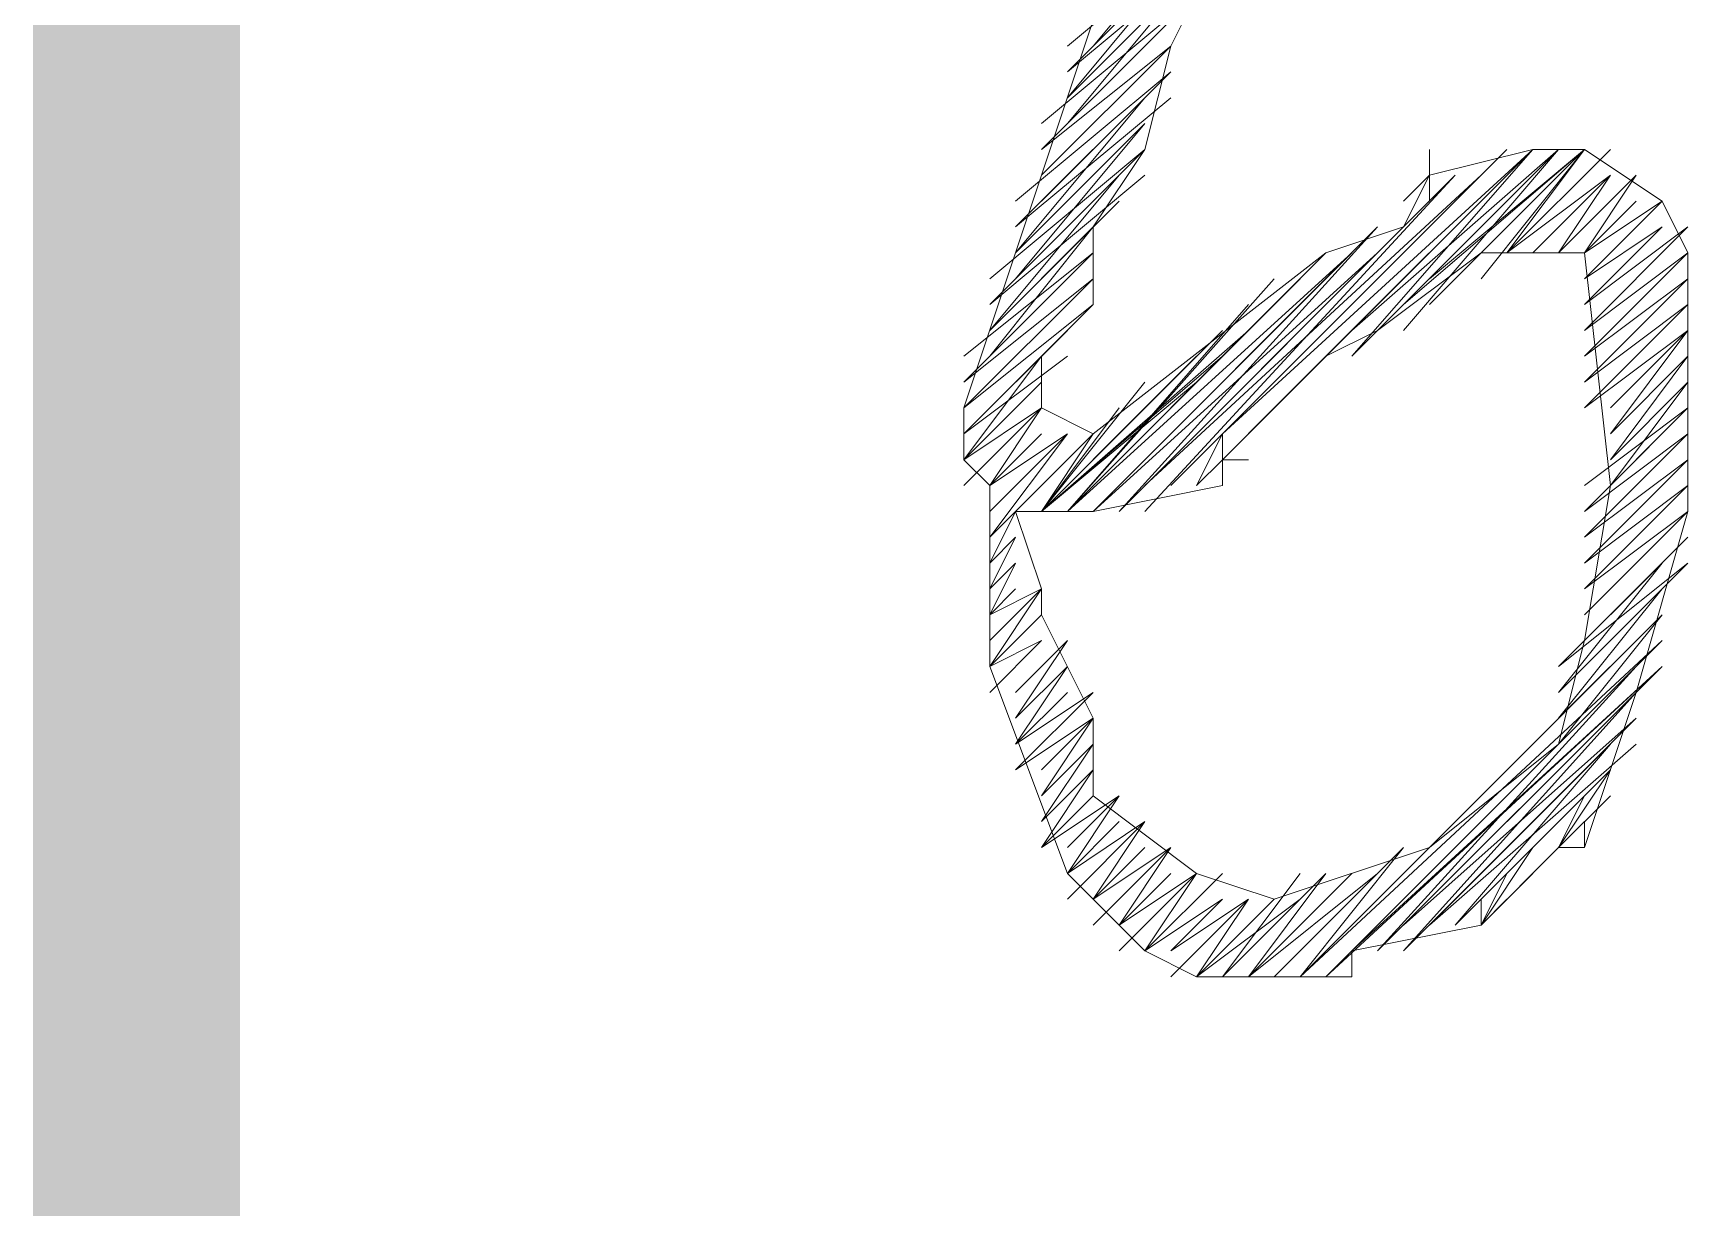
# Model space of a CAD drawing. Header units: millimetres. Extents: x 24 to 410, y 10 to 282.
# Drawn here: x 278.426 to 281.136, y 14.269 to 16.193 of the extents above; entities that cross this region are included whole.
import ezdxf

# ---------------------------------------------------------------- set-up
doc = ezdxf.new("R2010")
doc.units = ezdxf.units.MM
doc.layers.add('Watermark', color=7, linetype='Continuous')

msp = doc.modelspace()

# ---------------------------------------------------------------- hatches: boundary and pattern name
h = msp.add_hatch(color=256)
h.dxf.hatch_style = 2
h.paths.add_polyline_path([(278.765, 21.971), (278.426333, 21.971), (278.765, 9.948333)])
h = msp.add_hatch(color=256)
h.dxf.hatch_style = 2
h.paths.add_polyline_path([(278.426333, 21.971), (278.765, 9.948333), (278.426333, 9.948333)])

# ---------------------------------------------------------------- linework, layer by layer
at = {"layer": 'Watermark', "lineweight": 0}
for points in [[(280.162, 16.171333), (280.373667, 16.425333)], [(280.119667, 16.171333), (280.373667, 16.383)], [(280.119667, 16.129), (280.373667, 16.383)], [(280.119667, 16.129), (280.373667, 16.383)], [(280.119667, 16.129), (280.373667, 16.383)], [(280.162, 16.171333), (280.373667, 16.383)], [(280.162, 16.171333), (280.373667, 16.383)], [(280.162, 16.171333), (280.373667, 16.383)], [(280.162, 16.171333), (280.373667, 16.383)], [(280.162, 16.171333), (280.373667, 16.383)], [(280.162, 16.171333), (280.373667, 16.383)], [(280.162, 16.171333), (280.373667, 16.383)], [(280.162, 16.213667), (279.950333, 15.578667), (279.950333, 15.494), (279.992667, 15.451667), (279.992667, 15.155333), (280.119667, 14.816667), (280.246667, 14.689667), (280.331333, 14.647333), (280.585333, 14.647333), (280.585333, 14.689667), (280.797, 14.732), (280.924, 14.859), (280.966333, 14.859), (281.051, 15.113), (281.135667, 15.409333), (281.135667, 15.832667), (281.093333, 15.917333), (280.966333, 16.002), (280.881667, 16.002), (280.712333, 15.959667), (280.67, 15.875), (280.543, 15.832667), (280.162, 15.536333), (280.077333, 15.578667), (280.077333, 15.663333), (280.162, 15.748), (280.162, 15.875), (280.246667, 16.002), (280.289, 16.171333), (280.373667, 16.340667)], [(280.119667, 16.129), (280.373667, 16.340667)], [(280.119667, 16.129), (280.373667, 16.340667)], [(280.119667, 16.129), (280.373667, 16.340667)], [(280.119667, 16.129), (280.373667, 16.340667)], [(280.119667, 16.129), (280.373667, 16.340667)], [(280.119667, 16.129), (280.373667, 16.340667)], [(280.119667, 16.086667), (280.373667, 16.340667)], [(280.119667, 16.086667), (280.373667, 16.340667)], [(280.119667, 16.086667), (280.373667, 16.340667)], [(280.119667, 16.086667), (280.373667, 16.340667)], [(280.119667, 16.086667), (280.331333, 16.340667)], [(280.119667, 16.086667), (280.331333, 16.298333)], [(280.119667, 16.086667), (280.331333, 16.298333)], [(280.119667, 16.086667), (280.331333, 16.298333)], [(280.119667, 16.086667), (280.331333, 16.298333)], [(280.119667, 16.044333), (280.331333, 16.298333)], [(280.119667, 16.044333), (280.331333, 16.298333)], [(280.077333, 16.044333), (280.331333, 16.256)], [(280.119667, 16.044333), (280.331333, 16.256)], [(280.119667, 16.044333), (280.331333, 16.256)], [(280.119667, 16.044333), (280.331333, 16.256)], [(280.119667, 16.044333), (280.331333, 16.256)], [(280.119667, 16.044333), (280.331333, 16.256)], [(280.119667, 16.044333), (280.331333, 16.256)], [(280.077333, 16.002), (280.289, 16.213667)], [(280.077333, 16.002), (280.289, 16.213667)], [(280.077333, 16.002), (280.289, 16.213667)], [(280.077333, 16.002), (280.289, 16.213667)], [(280.077333, 16.002), (280.289, 16.213667)], [(280.077333, 16.002), (280.289, 16.213667)], [(280.077333, 16.002), (280.289, 16.213667)], [(280.077333, 16.002), (280.289, 16.171333)], [(280.077333, 16.002), (280.289, 16.171333)], [(280.077333, 15.959667), (280.289, 16.171333)], [(280.077333, 15.959667), (280.289, 16.171333)], [(280.077333, 15.959667), (280.289, 16.171333)], [(280.077333, 15.959667), (280.289, 16.171333)], [(280.077333, 15.959667), (280.289, 16.171333)], [(280.077333, 15.959667), (280.289, 16.171333)], [(280.077333, 15.959667), (280.289, 16.171333)], [(280.077333, 15.959667), (280.289, 16.171333)], [(280.077333, 15.959667), (280.289, 16.171333)], [(280.035, 15.917333), (280.289, 16.129)], [(280.035, 15.875), (280.289, 16.129)], [(280.035, 15.875), (280.289, 16.129)], [(280.077333, 15.917333), (280.289, 16.129)], [(280.077333, 15.917333), (280.289, 16.129)], [(280.077333, 15.917333), (280.289, 16.129)], [(280.077333, 15.917333), (280.289, 16.129)], [(280.077333, 15.917333), (280.289, 16.129)], [(280.077333, 15.917333), (280.289, 16.129)], [(280.077333, 15.917333), (280.289, 16.129)], [(280.077333, 15.917333), (280.289, 16.129)], [(280.035, 15.875), (280.289, 16.086667)], [(280.035, 15.875), (280.289, 16.086667)], [(280.035, 15.875), (280.289, 16.086667)], [(280.035, 15.875), (280.289, 16.086667)], [(280.035, 15.875), (280.289, 16.086667)], [(280.035, 15.875), (280.289, 16.086667)], [(280.035, 15.875), (280.289, 16.086667)], [(280.035, 15.832667), (280.246667, 16.086667)], [(280.035, 15.832667), (280.246667, 16.086667)], [(280.035, 15.832667), (280.246667, 16.086667)], [(280.035, 15.832667), (280.246667, 16.086667)], [(280.035, 15.832667), (280.246667, 16.044333)], [(280.035, 15.832667), (280.246667, 16.044333)], [(280.035, 15.832667), (280.246667, 16.044333)], [(280.035, 15.832667), (280.246667, 16.044333)], [(280.035, 15.832667), (280.246667, 16.044333)], [(280.035, 15.790333), (280.246667, 16.044333)], [(280.035, 15.790333), (280.246667, 16.044333)], [(280.035, 15.790333), (280.246667, 16.044333)], [(280.035, 15.790333), (280.246667, 16.044333)], [(280.035, 15.790333), (280.246667, 16.044333)], [(280.035, 15.790333), (280.246667, 16.044333)], [(280.035, 15.790333), (280.246667, 16.044333)], [(279.992667, 15.790333), (280.246667, 16.002)], [(279.992667, 15.748), (280.246667, 16.002)], [(279.992667, 15.748), (280.246667, 16.002)], [(279.992667, 15.748), (280.246667, 16.002)], [(279.992667, 15.748), (280.246667, 16.002)], [(279.992667, 15.748), (280.246667, 16.002)], [(279.992667, 15.748), (280.246667, 16.002)], [(280.035, 15.790333), (280.246667, 16.002)], [(280.289, 15.451667), (280.839333, 16.002)], [(280.289, 15.451667), (280.839333, 16.002)], [(280.289, 15.451667), (280.839333, 16.002)], [(280.289, 15.451667), (280.839333, 16.002)], [(280.289, 15.451667), (280.839333, 16.002)], [(280.373667, 15.536333), (280.839333, 16.002)], [(280.373667, 15.536333), (280.839333, 16.002)], [(280.373667, 15.536333), (280.839333, 16.002)], [(280.373667, 15.536333), (280.839333, 16.002)], [(280.373667, 15.536333), (280.881667, 16.002)], [(280.373667, 15.494), (280.881667, 16.002)], [(280.543, 15.663333), (280.881667, 16.002)], [(280.543, 15.663333), (280.881667, 16.002)], [(280.543, 15.663333), (280.881667, 16.002)], [(280.543, 15.663333), (280.881667, 16.002)], [(280.543, 15.663333), (280.881667, 16.002)], [(280.543, 15.663333), (280.881667, 16.002)], [(280.585333, 15.663333), (280.881667, 16.002)], [(280.585333, 15.663333), (280.881667, 16.002)], [(280.585333, 15.663333), (280.881667, 16.002)], [(280.585333, 15.663333), (280.881667, 16.002)], [(280.585333, 15.663333), (280.881667, 16.002)], [(280.585333, 15.663333), (280.924, 16.002)], [(280.585333, 15.663333), (280.924, 16.002)], [(280.585333, 15.705667), (280.924, 16.002)], [(280.585333, 15.705667), (280.924, 16.002)], [(280.627667, 15.705667), (280.924, 16.002)], [(280.627667, 15.705667), (280.924, 16.002)], [(280.627667, 15.705667), (280.924, 16.002)], [(280.627667, 15.705667), (280.924, 16.002)], [(280.627667, 15.705667), (280.924, 16.002)], [(280.627667, 15.705667), (280.924, 16.002)], [(280.627667, 15.705667), (280.924, 16.002)], [(280.627667, 15.705667), (280.924, 16.002)], [(280.67, 15.705667), (280.924, 16.002)], [(280.67, 15.705667), (280.924, 16.002)], [(280.67, 15.748), (280.966333, 16.002)], [(280.712333, 15.959667), (280.712333, 16.002)], [(280.712333, 15.748), (280.966333, 16.002)], [(280.712333, 15.748), (280.966333, 16.002)], [(280.712333, 15.790333), (280.966333, 16.002)], [(280.754667, 15.790333), (280.966333, 16.002)], [(280.754667, 15.790333), (280.966333, 16.002)], [(280.797, 15.790333), (280.966333, 16.002)], [(280.797, 15.832667), (280.966333, 16.002)], [(280.797, 15.832667), (280.966333, 16.002)], [(280.797, 15.832667), (280.966333, 16.002)], [(280.839333, 15.832667), (280.966333, 16.002)], [(280.839333, 15.832667), (280.966333, 16.002)], [(280.839333, 15.832667), (280.966333, 16.002)], [(280.839333, 15.832667), (280.966333, 16.002)], [(280.839333, 15.832667), (280.966333, 16.002)], [(280.839333, 15.832667), (280.966333, 16.002)], [(280.839333, 15.832667), (281.008667, 16.002)], [(280.839333, 15.832667), (281.008667, 16.002)], [(280.839333, 15.832667), (281.008667, 16.002)], [(280.839333, 15.832667), (281.008667, 16.002)], [(280.839333, 15.832667), (281.008667, 16.002)], [(280.839333, 15.832667), (281.008667, 16.002)], [(279.992667, 15.748), (280.246667, 15.959667)], [(279.992667, 15.748), (280.246667, 15.959667)], [(279.992667, 15.748), (280.204333, 15.959667)], [(279.992667, 15.705667), (280.204333, 15.959667)], [(280.204333, 15.409333), (280.754667, 15.959667)], [(280.204333, 15.409333), (280.754667, 15.959667)], [(280.204333, 15.409333), (280.754667, 15.959667)], [(280.204333, 15.409333), (280.754667, 15.959667)], [(280.204333, 15.409333), (280.754667, 15.959667)], [(280.246667, 15.409333), (280.754667, 15.959667)], [(280.246667, 15.409333), (280.754667, 15.959667)], [(280.246667, 15.409333), (280.754667, 15.959667)], [(280.246667, 15.451667), (280.797, 15.959667)], [(280.246667, 15.451667), (280.797, 15.959667)], [(280.246667, 15.451667), (280.797, 15.959667)], [(280.246667, 15.451667), (280.797, 15.959667)], [(280.246667, 15.451667), (280.797, 15.959667)], [(280.246667, 15.451667), (280.797, 15.959667)], [(280.289, 15.451667), (280.797, 15.959667)], [(280.289, 15.451667), (280.797, 15.959667)], [(280.289, 15.451667), (280.797, 15.959667)], [(280.67, 15.917333), (280.712333, 15.959667)], [(280.67, 15.917333), (280.712333, 15.959667)], [(280.67, 15.875), (280.712333, 15.959667)], [(280.67, 15.875), (280.754667, 15.959667)], [(280.712333, 15.917333), (280.712333, 15.959667)], [(280.839333, 15.832667), (281.008667, 15.959667)], [(280.881667, 15.832667), (281.008667, 15.959667)], [(280.881667, 15.832667), (281.008667, 15.959667)], [(280.881667, 15.832667), (281.008667, 15.959667)], [(280.881667, 15.832667), (281.008667, 15.959667)], [(280.881667, 15.832667), (281.008667, 15.959667)], [(280.881667, 15.832667), (281.008667, 15.959667)], [(280.881667, 15.832667), (281.008667, 15.959667)], [(280.881667, 15.832667), (281.008667, 15.959667)], [(280.881667, 15.832667), (281.008667, 15.959667)], [(280.881667, 15.832667), (281.008667, 15.959667)], [(280.881667, 15.832667), (281.008667, 15.959667)], [(280.881667, 15.832667), (281.008667, 15.959667)], [(280.881667, 15.832667), (281.008667, 15.959667)], [(280.881667, 15.832667), (281.008667, 15.959667)], [(280.924, 15.832667), (281.008667, 15.959667)], [(280.924, 15.832667), (281.008667, 15.959667)], [(280.924, 15.832667), (281.051, 15.959667)], [(280.924, 15.832667), (281.051, 15.959667)], [(280.924, 15.832667), (281.051, 15.959667)], [(280.924, 15.832667), (281.051, 15.959667)], [(280.924, 15.832667), (281.051, 15.959667)], [(280.924, 15.832667), (281.051, 15.959667)], [(280.924, 15.832667), (281.051, 15.959667)], [(280.924, 15.832667), (281.051, 15.959667)], [(280.924, 15.832667), (281.051, 15.959667)], [(280.924, 15.832667), (281.051, 15.959667)], [(280.924, 15.832667), (281.051, 15.959667)], [(280.966333, 15.832667), (281.051, 15.959667)], [(280.966333, 15.832667), (281.051, 15.959667)], [(280.966333, 15.832667), (281.051, 15.959667)], [(280.966333, 15.832667), (281.051, 15.959667)], [(280.966333, 15.832667), (281.051, 15.959667)], [(279.992667, 15.705667), (280.204333, 15.917333)], [(279.992667, 15.705667), (280.204333, 15.917333)], [(279.992667, 15.705667), (280.204333, 15.917333)], [(280.966333, 15.832667), (281.051, 15.917333)], [(280.966333, 15.832667), (281.051, 15.917333)], [(280.966333, 15.832667), (281.051, 15.917333)], [(280.966333, 15.832667), (281.051, 15.917333)], [(280.966333, 15.832667), (281.051, 15.917333)], [(280.966333, 15.832667), (281.051, 15.917333)], [(280.966333, 15.832667), (281.051, 15.917333)], [(280.966333, 15.832667), (281.051, 15.917333)], [(280.966333, 15.832667), (281.093333, 15.917333)], [(280.966333, 15.832667), (281.093333, 15.917333)], [(280.966333, 15.832667), (281.093333, 15.917333)], [(280.966333, 15.832667), (281.093333, 15.917333)], [(280.966333, 15.832667), (281.093333, 15.917333)], [(280.966333, 15.832667), (281.093333, 15.917333)], [(280.966333, 15.790333), (281.093333, 15.917333)], [(280.966333, 15.790333), (281.093333, 15.917333)], [(280.966333, 15.790333), (281.093333, 15.917333)], [(280.966333, 15.790333), (281.093333, 15.917333)], [(280.966333, 15.790333), (281.093333, 15.917333)], [(280.966333, 15.790333), (281.093333, 15.917333)], [(280.966333, 15.790333), (281.093333, 15.917333)], [(280.966333, 15.790333), (281.093333, 15.917333)], [(280.966333, 15.790333), (281.093333, 15.917333)], [(280.966333, 15.790333), (281.093333, 15.917333)], [(280.966333, 15.790333), (281.093333, 15.917333)], [(280.966333, 15.790333), (281.093333, 15.917333)], [(280.966333, 15.790333), (281.093333, 15.917333)], [(280.966333, 15.790333), (281.093333, 15.917333)], [(279.992667, 15.705667), (280.162, 15.875)], [(279.992667, 15.705667), (280.162, 15.875)], [(279.992667, 15.705667), (280.162, 15.875)], [(279.992667, 15.705667), (280.162, 15.875)], [(279.992667, 15.705667), (280.162, 15.875)], [(279.992667, 15.663333), (280.162, 15.875)], [(279.992667, 15.663333), (280.162, 15.875)], [(279.992667, 15.663333), (280.162, 15.875)], [(279.992667, 15.663333), (280.162, 15.875)], [(280.162, 15.409333), (280.627667, 15.875)], [(280.162, 15.409333), (280.627667, 15.875)], [(280.162, 15.409333), (280.627667, 15.875)], [(280.162, 15.409333), (280.627667, 15.875)], [(280.162, 15.409333), (280.627667, 15.875)], [(280.204333, 15.409333), (280.627667, 15.875)], [(280.204333, 15.409333), (280.627667, 15.875)], [(280.204333, 15.409333), (280.67, 15.875)], [(280.204333, 15.409333), (280.67, 15.875)], [(280.966333, 15.790333), (281.093333, 15.875)], [(280.966333, 15.748), (281.093333, 15.875)], [(280.966333, 15.748), (281.093333, 15.875)], [(280.966333, 15.748), (281.093333, 15.875)], [(280.966333, 15.748), (281.093333, 15.875)], [(280.966333, 15.748), (281.093333, 15.875)], [(280.966333, 15.748), (281.093333, 15.875)], [(280.966333, 15.748), (281.093333, 15.875)], [(280.966333, 15.748), (281.093333, 15.875)], [(280.966333, 15.748), (281.093333, 15.875)], [(280.966333, 15.748), (281.093333, 15.875)], [(280.966333, 15.748), (281.093333, 15.875)], [(280.966333, 15.748), (281.093333, 15.875)], [(280.966333, 15.748), (281.135667, 15.875)], [(280.966333, 15.748), (281.135667, 15.875)], [(280.966333, 15.705667), (281.135667, 15.875)], [(280.966333, 15.705667), (281.135667, 15.875)], [(280.966333, 15.705667), (281.135667, 15.875)], [(280.966333, 15.705667), (281.135667, 15.875)], [(279.950333, 15.663333), (280.162, 15.832667)], [(279.950333, 15.621), (280.162, 15.832667)], [(279.950333, 15.621), (280.162, 15.832667)], [(279.950333, 15.621), (280.162, 15.832667)], [(279.950333, 15.621), (280.162, 15.832667)], [(279.950333, 15.621), (280.162, 15.832667)], [(279.950333, 15.621), (280.162, 15.832667)], [(279.950333, 15.621), (280.162, 15.832667)], [(279.950333, 15.621), (280.162, 15.832667)], [(279.992667, 15.663333), (280.162, 15.832667)], [(279.992667, 15.663333), (280.162, 15.832667)], [(279.992667, 15.663333), (280.162, 15.832667)], [(279.992667, 15.663333), (280.162, 15.832667)], [(279.992667, 15.663333), (280.162, 15.832667)], [(280.119667, 15.409333), (280.543, 15.832667)], [(280.119667, 15.409333), (280.543, 15.832667)], [(280.119667, 15.409333), (280.543, 15.832667)], [(280.119667, 15.409333), (280.543, 15.832667)], [(280.119667, 15.409333), (280.543, 15.832667)], [(280.119667, 15.409333), (280.543, 15.832667)], [(280.119667, 15.409333), (280.543, 15.832667)], [(280.119667, 15.409333), (280.585333, 15.832667)], [(280.119667, 15.409333), (280.585333, 15.832667)], [(280.119667, 15.409333), (280.585333, 15.832667)], [(280.162, 15.409333), (280.585333, 15.832667)], [(280.162, 15.409333), (280.585333, 15.832667)], [(280.162, 15.409333), (280.585333, 15.832667)], [(280.162, 15.409333), (280.585333, 15.832667)], [(280.162, 15.409333), (280.627667, 15.832667)], [(280.966333, 15.705667), (281.135667, 15.832667)], [(280.966333, 15.705667), (281.135667, 15.832667)], [(280.966333, 15.705667), (281.135667, 15.832667)], [(280.966333, 15.705667), (281.135667, 15.832667)], [(280.966333, 15.705667), (281.135667, 15.832667)], [(280.966333, 15.705667), (281.135667, 15.832667)], [(280.966333, 15.705667), (281.135667, 15.832667)], [(280.966333, 15.705667), (281.135667, 15.832667)], [(280.966333, 15.705667), (281.135667, 15.832667)], [(280.966333, 15.705667), (281.135667, 15.832667)], [(280.966333, 15.663333), (281.135667, 15.832667)], [(280.966333, 15.663333), (281.135667, 15.832667)], [(280.966333, 15.663333), (281.135667, 15.832667)], [(280.966333, 15.663333), (281.135667, 15.832667)], [(280.966333, 15.663333), (281.135667, 15.832667)], [(280.966333, 15.663333), (281.135667, 15.832667)], [(280.966333, 15.663333), (281.135667, 15.832667)], [(280.966333, 15.663333), (281.135667, 15.832667)], [(279.950333, 15.621), (280.162, 15.790333)], [(279.950333, 15.578667), (280.162, 15.790333)], [(279.950333, 15.578667), (280.162, 15.790333)], [(279.950333, 15.578667), (280.162, 15.790333)], [(279.950333, 15.578667), (280.162, 15.790333)], [(279.950333, 15.578667), (280.162, 15.790333)], [(279.950333, 15.578667), (280.162, 15.790333)], [(279.950333, 15.578667), (280.162, 15.790333)], [(279.950333, 15.578667), (280.162, 15.790333)], [(279.950333, 15.578667), (280.162, 15.790333)], [(279.950333, 15.578667), (280.162, 15.790333)], [(279.950333, 15.578667), (280.162, 15.790333)], [(279.950333, 15.578667), (280.162, 15.790333)], [(280.119667, 15.409333), (280.458333, 15.790333)], [(280.119667, 15.409333), (280.500667, 15.790333)], [(280.119667, 15.409333), (280.500667, 15.790333)], [(280.966333, 15.663333), (281.135667, 15.790333)], [(280.966333, 15.663333), (281.135667, 15.790333)], [(280.966333, 15.663333), (281.135667, 15.790333)], [(280.966333, 15.663333), (281.135667, 15.790333)], [(280.966333, 15.663333), (281.135667, 15.790333)], [(280.966333, 15.663333), (281.135667, 15.790333)], [(280.966333, 15.621), (281.135667, 15.790333)], [(280.966333, 15.621), (281.135667, 15.790333)], [(280.966333, 15.621), (281.135667, 15.790333)], [(280.966333, 15.621), (281.135667, 15.790333)], [(280.966333, 15.621), (281.135667, 15.790333)], [(280.966333, 15.621), (281.135667, 15.790333)], [(280.966333, 15.621), (281.135667, 15.790333)], [(280.966333, 15.621), (281.135667, 15.790333)], [(279.950333, 15.578667), (280.162, 15.748)], [(279.950333, 15.536333), (280.162, 15.748)], [(279.950333, 15.536333), (280.162, 15.748)], [(279.950333, 15.536333), (280.162, 15.748)], [(279.950333, 15.536333), (280.162, 15.748)], [(279.950333, 15.536333), (280.162, 15.748)], [(279.950333, 15.536333), (280.162, 15.748)], [(279.950333, 15.536333), (280.162, 15.748)], [(280.119667, 15.409333), (280.416, 15.748)], [(280.119667, 15.409333), (280.458333, 15.748)], [(280.119667, 15.409333), (280.458333, 15.748)], [(280.966333, 15.621), (281.135667, 15.748)], [(280.966333, 15.621), (281.135667, 15.748)], [(280.966333, 15.621), (281.135667, 15.748)], [(280.966333, 15.621), (281.135667, 15.748)], [(280.966333, 15.621), (281.135667, 15.748)], [(280.966333, 15.621), (281.135667, 15.748)], [(280.966333, 15.621), (281.135667, 15.748)], [(280.966333, 15.578667), (281.135667, 15.748)], [(280.966333, 15.578667), (281.135667, 15.748)], [(280.966333, 15.578667), (281.135667, 15.748)], [(280.966333, 15.578667), (281.135667, 15.748)], [(280.966333, 15.578667), (281.135667, 15.748)], [(280.966333, 15.578667), (281.135667, 15.748)], [(279.950333, 15.536333), (280.119667, 15.705667)], [(279.950333, 15.536333), (280.119667, 15.705667)], [(280.077333, 15.409333), (280.373667, 15.705667)], [(280.077333, 15.409333), (280.373667, 15.705667)], [(280.077333, 15.409333), (280.416, 15.705667)], [(280.966333, 15.578667), (281.135667, 15.705667)], [(280.966333, 15.578667), (281.135667, 15.705667)], [(280.966333, 15.578667), (281.135667, 15.705667)], [(280.966333, 15.578667), (281.135667, 15.705667)], [(280.966333, 15.578667), (281.135667, 15.705667)], [(281.008667, 15.578667), (281.135667, 15.705667)], [(281.008667, 15.578667), (281.135667, 15.705667)], [(281.008667, 15.578667), (281.135667, 15.705667)], [(281.008667, 15.536333), (281.135667, 15.705667)], [(281.008667, 15.536333), (281.135667, 15.705667)], [(281.008667, 15.536333), (281.135667, 15.705667)], [(281.008667, 15.536333), (281.135667, 15.705667)], [(281.008667, 15.536333), (281.135667, 15.705667)], [(281.008667, 15.536333), (281.135667, 15.705667)], [(279.950333, 15.536333), (280.119667, 15.663333)], [(279.950333, 15.536333), (280.077333, 15.663333)], [(279.950333, 15.536333), (280.077333, 15.663333)], [(279.950333, 15.536333), (280.077333, 15.663333)], [(279.950333, 15.494), (280.077333, 15.663333)], [(279.950333, 15.494), (280.077333, 15.663333)], [(279.950333, 15.494), (280.077333, 15.663333)], [(279.950333, 15.494), (280.077333, 15.663333)], [(279.950333, 15.494), (280.077333, 15.663333)], [(280.077333, 15.409333), (280.331333, 15.663333)], [(280.077333, 15.409333), (280.331333, 15.663333)], [(280.077333, 15.409333), (280.373667, 15.663333)], [(280.373667, 15.494), (280.543, 15.663333)], [(281.008667, 15.536333), (281.135667, 15.663333)], [(281.008667, 15.536333), (281.135667, 15.663333)], [(281.008667, 15.536333), (281.135667, 15.663333)], [(281.008667, 15.536333), (281.135667, 15.663333)], [(281.008667, 15.536333), (281.135667, 15.663333)], [(281.008667, 15.536333), (281.135667, 15.663333)], [(281.008667, 15.536333), (281.135667, 15.663333)], [(281.008667, 15.536333), (281.135667, 15.663333)], [(281.008667, 15.494), (281.135667, 15.663333)], [(281.008667, 15.494), (281.135667, 15.663333)], [(281.008667, 15.494), (281.135667, 15.663333)], [(281.008667, 15.494), (281.135667, 15.663333)], [(281.008667, 15.494), (281.135667, 15.663333)], [(279.950333, 15.494), (280.077333, 15.621)], [(279.950333, 15.494), (280.077333, 15.621)], [(279.950333, 15.494), (280.077333, 15.621)], [(279.950333, 15.494), (280.077333, 15.621)], [(279.950333, 15.494), (280.077333, 15.621)], [(279.950333, 15.494), (280.077333, 15.621)], [(279.950333, 15.494), (280.077333, 15.621)], [(279.950333, 15.494), (280.077333, 15.621)], [(279.950333, 15.494), (280.077333, 15.621)], [(279.950333, 15.494), (280.077333, 15.621)], [(279.950333, 15.494), (280.077333, 15.621)], [(279.950333, 15.494), (280.077333, 15.621)], [(279.950333, 15.494), (280.077333, 15.621)], [(280.077333, 15.409333), (280.246667, 15.621)], [(280.077333, 15.409333), (280.289, 15.621)], [(280.077333, 15.409333), (280.289, 15.621)], [(280.077333, 15.409333), (280.331333, 15.621)], [(280.373667, 15.494), (280.500667, 15.621)], [(281.008667, 15.494), (281.135667, 15.621)], [(281.008667, 15.494), (281.135667, 15.621)], [(281.008667, 15.494), (281.135667, 15.621)], [(281.008667, 15.494), (281.135667, 15.621)], [(281.008667, 15.494), (281.135667, 15.621)], [(281.008667, 15.494), (281.135667, 15.621)], [(281.008667, 15.494), (281.135667, 15.621)], [(281.008667, 15.494), (281.135667, 15.621)], [(281.008667, 15.494), (281.135667, 15.621)], [(281.008667, 15.451667), (281.135667, 15.621)], [(281.008667, 15.451667), (281.135667, 15.621)], [(281.008667, 15.451667), (281.135667, 15.621)], [(281.008667, 15.451667), (281.135667, 15.621)], [(281.008667, 15.451667), (281.135667, 15.621)], [(279.950333, 15.494), (280.077333, 15.578667)], [(279.950333, 15.451667), (280.077333, 15.578667)], [(279.992667, 15.451667), (280.077333, 15.578667)], [(279.992667, 15.451667), (280.077333, 15.578667)], [(279.992667, 15.451667), (280.077333, 15.578667)], [(279.992667, 15.451667), (280.077333, 15.578667)], [(279.992667, 15.451667), (280.077333, 15.578667)], [(279.992667, 15.451667), (280.077333, 15.578667)], [(279.992667, 15.451667), (280.077333, 15.578667)], [(279.992667, 15.451667), (280.077333, 15.578667)], [(279.992667, 15.451667), (280.077333, 15.578667)], [(279.992667, 15.451667), (280.077333, 15.578667)], [(279.992667, 15.451667), (280.077333, 15.578667)], [(279.992667, 15.451667), (280.077333, 15.578667)], [(280.077333, 15.409333), (280.204333, 15.578667)], [(280.077333, 15.409333), (280.246667, 15.578667)], [(280.077333, 15.409333), (280.246667, 15.578667)], [(280.373667, 15.494), (280.458333, 15.578667)], [(280.373667, 15.494), (280.458333, 15.578667)], [(280.966333, 15.451667), (281.135667, 15.578667)], [(280.966333, 15.409333), (281.135667, 15.578667)], [(280.966333, 15.409333), (281.135667, 15.578667)], [(280.966333, 15.409333), (281.135667, 15.578667)], [(280.966333, 15.409333), (281.135667, 15.578667)], [(280.966333, 15.409333), (281.135667, 15.578667)], [(280.966333, 15.409333), (281.135667, 15.578667)], [(280.966333, 15.409333), (281.135667, 15.578667)], [(281.008667, 15.451667), (281.135667, 15.578667)], [(281.008667, 15.451667), (281.135667, 15.578667)], [(281.008667, 15.451667), (281.135667, 15.578667)], [(281.008667, 15.451667), (281.135667, 15.578667)], [(281.008667, 15.451667), (281.135667, 15.578667)], [(281.008667, 15.451667), (281.135667, 15.578667)], [(279.992667, 15.451667), (280.077333, 15.536333)], [(279.992667, 15.451667), (280.119667, 15.536333)], [(279.992667, 15.451667), (280.119667, 15.536333)], [(279.992667, 15.451667), (280.119667, 15.536333)], [(279.992667, 15.451667), (280.119667, 15.536333)], [(279.992667, 15.451667), (280.119667, 15.536333)], [(279.992667, 15.451667), (280.119667, 15.536333)], [(279.992667, 15.409333), (280.119667, 15.536333)], [(279.992667, 15.409333), (280.119667, 15.536333)], [(279.992667, 15.409333), (280.119667, 15.536333)], [(279.992667, 15.409333), (280.119667, 15.536333)], [(279.992667, 15.409333), (280.119667, 15.536333)], [(279.992667, 15.409333), (280.119667, 15.536333)], [(279.992667, 15.409333), (280.119667, 15.536333)], [(279.992667, 15.409333), (280.119667, 15.536333)], [(279.992667, 15.409333), (280.119667, 15.536333)], [(279.992667, 15.409333), (280.119667, 15.536333)], [(279.992667, 15.409333), (280.119667, 15.536333)], [(279.992667, 15.409333), (280.119667, 15.536333)], [(279.992667, 15.409333), (280.119667, 15.536333)], [(279.992667, 15.367), (280.119667, 15.536333)], [(279.992667, 15.367), (280.119667, 15.536333)], [(279.992667, 15.367), (280.162, 15.536333)], [(279.992667, 15.367), (280.162, 15.536333)], [(279.992667, 15.367), (280.162, 15.536333)], [(279.992667, 15.367), (280.162, 15.536333)], [(279.992667, 15.367), (280.162, 15.536333)], [(279.992667, 15.367), (280.162, 15.536333)], [(280.035, 15.409333), (280.162, 15.536333)], [(280.035, 15.409333), (280.162, 15.536333)], [(280.035, 15.409333), (280.162, 15.536333)], [(280.035, 15.409333), (280.162, 15.536333)], [(280.035, 15.409333), (280.162, 15.536333)], [(280.077333, 15.409333), (280.162, 15.536333)], [(280.077333, 15.409333), (280.162, 15.536333)], [(280.077333, 15.409333), (280.204333, 15.536333)], [(280.289, 15.451667), (280.373667, 15.536333)], [(280.331333, 15.451667), (280.373667, 15.536333)], [(280.331333, 15.451667), (280.373667, 15.536333)], [(280.331333, 15.451667), (280.373667, 15.536333)], [(280.331333, 15.451667), (280.373667, 15.536333)], [(280.373667, 15.494), (280.416, 15.536333)], [(280.966333, 15.409333), (281.135667, 15.536333)], [(280.966333, 15.409333), (281.135667, 15.536333)], [(280.966333, 15.409333), (281.135667, 15.536333)], [(280.966333, 15.409333), (281.135667, 15.536333)], [(280.966333, 15.409333), (281.135667, 15.536333)], [(280.966333, 15.367), (281.135667, 15.536333)], [(280.966333, 15.367), (281.135667, 15.536333)], [(280.966333, 15.367), (281.135667, 15.536333)], [(280.966333, 15.367), (281.135667, 15.536333)], [(280.966333, 15.367), (281.135667, 15.536333)], [(280.966333, 15.367), (281.135667, 15.536333)], [(280.966333, 15.367), (281.135667, 15.536333)], [(280.966333, 15.367), (281.135667, 15.536333)], [(280.331333, 15.451667), (280.373667, 15.494)], [(280.331333, 15.451667), (280.373667, 15.494)], [(280.331333, 15.451667), (280.373667, 15.494)], [(280.331333, 15.451667), (280.373667, 15.494)], [(280.331333, 15.451667), (280.373667, 15.494)], [(280.373667, 15.451667), (280.373667, 15.494)], [(280.373667, 15.451667), (280.373667, 15.494)], [(280.373667, 15.494), (280.416, 15.494)], [(280.966333, 15.367), (281.135667, 15.494)], [(280.966333, 15.367), (281.135667, 15.494)], [(280.966333, 15.367), (281.135667, 15.494)], [(280.966333, 15.367), (281.135667, 15.494)], [(280.966333, 15.324667), (281.135667, 15.494)], [(280.966333, 15.324667), (281.135667, 15.494)], [(280.966333, 15.324667), (281.135667, 15.494)], [(280.966333, 15.324667), (281.135667, 15.494)], [(280.966333, 15.324667), (281.135667, 15.494)], [(280.966333, 15.324667), (281.135667, 15.494)], [(280.966333, 15.324667), (281.135667, 15.494)], [(280.966333, 15.324667), (281.135667, 15.494)], [(280.966333, 15.324667), (281.135667, 15.494)], [(280.966333, 15.324667), (281.135667, 15.494)], [(280.966333, 15.324667), (281.135667, 15.451667)], [(280.966333, 15.324667), (281.135667, 15.451667)], [(280.966333, 15.282333), (281.135667, 15.451667)], [(280.966333, 15.282333), (281.135667, 15.451667)], [(280.966333, 15.282333), (281.135667, 15.451667)], [(280.966333, 15.282333), (281.135667, 15.451667)], [(280.966333, 15.282333), (281.135667, 15.451667)], [(280.966333, 15.282333), (281.135667, 15.451667)], [(280.966333, 15.282333), (281.135667, 15.451667)], [(280.966333, 15.282333), (281.135667, 15.451667)], [(280.966333, 15.282333), (281.135667, 15.451667)], [(280.966333, 15.282333), (281.135667, 15.451667)], [(280.966333, 15.282333), (281.135667, 15.451667)], [(279.992667, 15.367), (280.035, 15.409333)], [(279.992667, 15.367), (280.035, 15.409333)], [(279.992667, 15.367), (280.035, 15.409333)], [(279.992667, 15.367), (280.035, 15.409333)], [(279.992667, 15.367), (280.035, 15.409333)], [(279.992667, 15.367), (280.035, 15.409333)], [(279.992667, 15.324667), (280.035, 15.409333)], [(279.992667, 15.324667), (280.035, 15.409333)], [(279.992667, 15.324667), (280.035, 15.409333)], [(279.992667, 15.324667), (280.035, 15.409333)], [(280.966333, 15.282333), (281.135667, 15.409333)], [(280.966333, 15.24), (281.135667, 15.409333)], [(280.966333, 15.24), (281.135667, 15.409333)], [(280.966333, 15.24), (281.135667, 15.409333)], [(280.966333, 15.24), (281.135667, 15.409333)], [(280.966333, 15.24), (281.135667, 15.409333)], [(280.966333, 15.24), (281.135667, 15.409333)], [(280.966333, 15.24), (281.135667, 15.409333)], [(280.966333, 15.24), (281.135667, 15.409333)], [(280.966333, 15.24), (281.135667, 15.409333)], [(280.966333, 15.24), (281.135667, 15.409333)], [(280.966333, 15.24), (281.135667, 15.409333)], [(279.992667, 15.324667), (280.035, 15.367)], [(279.992667, 15.324667), (280.035, 15.367)], [(279.992667, 15.324667), (280.035, 15.367)], [(279.992667, 15.324667), (280.035, 15.367)], [(279.992667, 15.324667), (280.035, 15.367)], [(279.992667, 15.324667), (280.035, 15.367)], [(279.992667, 15.324667), (280.035, 15.367)], [(279.992667, 15.324667), (280.035, 15.367)], [(279.992667, 15.324667), (280.035, 15.367)], [(279.992667, 15.324667), (280.035, 15.367)], [(279.992667, 15.282333), (280.035, 15.367)], [(279.992667, 15.282333), (280.035, 15.367)], [(279.992667, 15.282333), (280.035, 15.367)], [(279.992667, 15.282333), (280.035, 15.367)], [(279.992667, 15.282333), (280.035, 15.367)], [(280.966333, 15.197667), (281.135667, 15.367)], [(280.966333, 15.197667), (281.135667, 15.367)], [(280.966333, 15.197667), (281.135667, 15.367)], [(280.966333, 15.197667), (281.135667, 15.367)], [(280.966333, 15.197667), (281.135667, 15.367)], [(280.966333, 15.197667), (281.135667, 15.367)], [(280.966333, 15.197667), (281.135667, 15.367)], [(280.966333, 15.197667), (281.135667, 15.367)], [(280.966333, 15.197667), (281.135667, 15.367)], [(280.966333, 15.197667), (281.135667, 15.367)], [(279.992667, 15.282333), (280.035, 15.324667)], [(279.992667, 15.282333), (280.035, 15.324667)], [(279.992667, 15.282333), (280.035, 15.324667)], [(279.992667, 15.282333), (280.035, 15.324667)], [(279.992667, 15.282333), (280.035, 15.324667)], [(279.992667, 15.282333), (280.035, 15.324667)], [(279.992667, 15.282333), (280.035, 15.324667)], [(279.992667, 15.282333), (280.035, 15.324667)], [(279.992667, 15.24), (280.035, 15.324667)], [(279.992667, 15.24), (280.035, 15.324667)], [(279.992667, 15.24), (280.035, 15.324667)], [(279.992667, 15.24), (280.035, 15.324667)], [(279.992667, 15.24), (280.035, 15.324667)], [(279.992667, 15.24), (280.035, 15.324667)], [(279.992667, 15.24), (280.035, 15.324667)], [(279.992667, 15.24), (280.035, 15.324667)], [(280.924, 15.155333), (281.135667, 15.324667)], [(280.924, 15.155333), (281.135667, 15.324667)], [(280.924, 15.155333), (281.093333, 15.324667)], [(280.924, 15.155333), (281.093333, 15.324667)], [(280.924, 15.155333), (281.093333, 15.324667)], [(280.924, 15.155333), (281.093333, 15.324667)], [(280.924, 15.155333), (281.093333, 15.324667)], [(280.924, 15.155333), (281.093333, 15.324667)], [(280.924, 15.113), (281.093333, 15.324667)], [(280.924, 15.113), (281.093333, 15.324667)], [(280.966333, 15.155333), (281.135667, 15.324667)], [(279.992667, 15.24), (280.035, 15.282333)], [(279.992667, 15.24), (280.035, 15.282333)], [(279.992667, 15.24), (280.077333, 15.282333)], [(279.992667, 15.24), (280.077333, 15.282333)], [(279.992667, 15.24), (280.077333, 15.282333)], [(279.992667, 15.24), (280.077333, 15.282333)], [(279.992667, 15.197667), (280.077333, 15.282333)], [(279.992667, 15.197667), (280.077333, 15.282333)], [(279.992667, 15.197667), (280.077333, 15.282333)], [(279.992667, 15.197667), (280.077333, 15.282333)], [(279.992667, 15.197667), (280.077333, 15.282333)], [(279.992667, 15.197667), (280.077333, 15.282333)], [(279.992667, 15.197667), (280.077333, 15.282333)], [(279.992667, 15.197667), (280.077333, 15.282333)], [(279.992667, 15.197667), (280.077333, 15.282333)], [(279.992667, 15.197667), (280.077333, 15.282333)], [(279.992667, 15.197667), (280.077333, 15.282333)], [(279.992667, 15.197667), (280.077333, 15.282333)], [(279.992667, 15.197667), (280.077333, 15.282333)], [(279.992667, 15.155333), (280.077333, 15.282333)], [(279.992667, 15.155333), (280.077333, 15.282333)], [(279.992667, 15.155333), (280.077333, 15.282333)], [(279.992667, 15.155333), (280.077333, 15.282333)], [(279.992667, 15.155333), (280.077333, 15.282333)], [(279.992667, 15.155333), (280.077333, 15.282333)], [(280.924, 15.113), (281.093333, 15.282333)], [(280.924, 15.113), (281.093333, 15.282333)], [(280.924, 15.113), (281.093333, 15.282333)], [(280.924, 15.113), (281.093333, 15.282333)], [(280.924, 15.113), (281.093333, 15.282333)], [(280.924, 15.113), (281.093333, 15.282333)], [(280.924, 15.113), (281.093333, 15.282333)], [(280.924, 15.070667), (281.093333, 15.282333)], [(280.924, 15.070667), (281.093333, 15.282333)], [(280.924, 15.070667), (281.093333, 15.282333)], [(280.924, 15.070667), (281.093333, 15.282333)], [(279.992667, 15.155333), (280.077333, 15.24)], [(279.992667, 15.155333), (280.077333, 15.24)], [(279.992667, 15.155333), (280.077333, 15.24)], [(279.992667, 15.155333), (280.077333, 15.24)], [(279.992667, 15.155333), (280.077333, 15.24)], [(279.992667, 15.155333), (280.077333, 15.24)], [(279.992667, 15.155333), (280.077333, 15.24)], [(279.992667, 15.155333), (280.077333, 15.24)], [(279.992667, 15.155333), (280.077333, 15.24)], [(279.992667, 15.155333), (280.077333, 15.24)], [(280.500667, 14.647333), (281.093333, 15.24)], [(280.500667, 14.647333), (281.093333, 15.24)], [(280.500667, 14.647333), (281.093333, 15.24)], [(280.500667, 14.647333), (281.093333, 15.24)], [(280.924, 15.070667), (281.093333, 15.24)], [(280.924, 15.070667), (281.093333, 15.24)], [(280.924, 15.070667), (281.093333, 15.24)], [(280.924, 15.070667), (281.093333, 15.24)], [(280.924, 15.070667), (281.093333, 15.24)], [(280.924, 15.028333), (281.093333, 15.24)], [(279.992667, 15.155333), (280.077333, 15.197667)], [(279.992667, 15.155333), (280.077333, 15.197667)], [(279.992667, 15.113), (280.077333, 15.197667)], [(279.992667, 15.113), (280.077333, 15.197667)], [(279.992667, 15.113), (280.077333, 15.197667)], [(279.992667, 15.113), (280.077333, 15.197667)], [(279.992667, 15.113), (280.077333, 15.197667)], [(279.992667, 15.113), (280.077333, 15.197667)], [(279.992667, 15.113), (280.077333, 15.197667)], [(279.992667, 15.113), (280.077333, 15.197667)], [(279.992667, 15.113), (280.077333, 15.197667)], [(279.992667, 15.113), (280.077333, 15.197667)], [(279.992667, 15.113), (280.077333, 15.197667)], [(279.992667, 15.113), (280.077333, 15.197667)], [(279.992667, 15.113), (280.077333, 15.197667)], [(279.992667, 15.113), (280.077333, 15.197667)], [(279.992667, 15.113), (280.077333, 15.197667)], [(280.035, 15.113), (280.119667, 15.197667)], [(280.035, 15.113), (280.119667, 15.197667)], [(280.035, 15.113), (280.119667, 15.197667)], [(280.035, 15.070667), (280.119667, 15.197667)], [(280.500667, 14.647333), (281.093333, 15.197667)], [(280.500667, 14.647333), (281.093333, 15.197667)], [(280.543, 14.647333), (281.093333, 15.197667)], [(280.543, 14.647333), (281.093333, 15.197667)], [(280.543, 14.647333), (281.093333, 15.197667)], [(280.543, 14.647333), (281.093333, 15.197667)], [(280.543, 14.647333), (281.093333, 15.197667)], [(280.543, 14.647333), (281.093333, 15.197667)], [(280.543, 14.647333), (281.093333, 15.197667)], [(280.543, 14.647333), (281.093333, 15.197667)], [(280.543, 14.647333), (281.093333, 15.197667)], [(280.035, 15.070667), (280.119667, 15.155333)], [(280.035, 15.070667), (280.119667, 15.155333)], [(280.035, 15.070667), (280.119667, 15.155333)], [(280.035, 15.070667), (280.119667, 15.155333)], [(280.035, 15.070667), (280.119667, 15.155333)], [(280.035, 15.070667), (280.119667, 15.155333)], [(280.035, 15.070667), (280.119667, 15.155333)], [(280.035, 15.070667), (280.119667, 15.155333)], [(280.035, 15.070667), (280.119667, 15.155333)], [(280.035, 15.070667), (280.119667, 15.155333)], [(280.035, 15.070667), (280.119667, 15.155333)], [(280.035, 15.070667), (280.119667, 15.155333)], [(280.035, 15.070667), (280.119667, 15.155333)], [(280.035, 15.070667), (280.119667, 15.155333)], [(280.035, 15.070667), (280.119667, 15.155333)], [(280.035, 15.070667), (280.119667, 15.155333)], [(280.035, 15.070667), (280.119667, 15.155333)], [(280.035, 15.070667), (280.119667, 15.155333)], [(280.035, 15.028333), (280.119667, 15.155333)], [(280.035, 15.028333), (280.119667, 15.155333)], [(280.035, 15.028333), (280.119667, 15.155333)], [(280.543, 14.647333), (281.093333, 15.155333)], [(280.543, 14.647333), (281.093333, 15.155333)], [(280.585333, 14.689667), (281.093333, 15.155333)], [(280.585333, 14.689667), (281.093333, 15.155333)], [(280.585333, 14.689667), (281.093333, 15.155333)], [(280.585333, 14.689667), (281.093333, 15.155333)], [(280.627667, 14.689667), (281.093333, 15.155333)], [(280.627667, 14.689667), (281.093333, 15.155333)], [(280.627667, 14.689667), (281.051, 15.155333)], [(280.627667, 14.689667), (281.051, 15.155333)], [(280.035, 15.028333), (280.119667, 15.113)], [(280.035, 15.028333), (280.119667, 15.113)], [(280.035, 15.028333), (280.119667, 15.113)], [(280.035, 15.028333), (280.119667, 15.113)], [(280.035, 15.028333), (280.119667, 15.113)], [(280.035, 15.028333), (280.119667, 15.113)], [(280.035, 15.028333), (280.119667, 15.113)], [(280.035, 15.028333), (280.119667, 15.113)], [(280.035, 15.028333), (280.119667, 15.113)], [(280.035, 15.028333), (280.119667, 15.113)], [(280.035, 15.028333), (280.119667, 15.113)], [(280.035, 15.028333), (280.119667, 15.113)], [(280.035, 15.028333), (280.119667, 15.113)], [(280.035, 15.028333), (280.162, 15.113)], [(280.035, 15.028333), (280.162, 15.113)], [(280.035, 14.986), (280.162, 15.113)], [(280.035, 14.986), (280.162, 15.113)], [(280.035, 14.986), (280.162, 15.113)], [(280.035, 14.986), (280.162, 15.113)], [(280.035, 14.986), (280.162, 15.113)], [(280.035, 14.986), (280.162, 15.113)], [(280.627667, 14.689667), (281.051, 15.113)], [(280.627667, 14.689667), (281.051, 15.113)], [(280.627667, 14.689667), (281.051, 15.113)], [(280.627667, 14.689667), (281.051, 15.113)], [(280.627667, 14.689667), (281.051, 15.113)], [(280.67, 14.689667), (281.051, 15.113)], [(280.67, 14.689667), (281.051, 15.113)], [(280.67, 14.689667), (281.051, 15.113)], [(280.67, 14.689667), (281.051, 15.113)], [(280.67, 14.689667), (281.051, 15.113)], [(280.035, 14.986), (280.162, 15.070667)], [(280.035, 14.986), (280.162, 15.070667)], [(280.035, 14.986), (280.162, 15.070667)], [(280.035, 14.986), (280.162, 15.070667)], [(280.035, 14.986), (280.162, 15.070667)], [(280.035, 14.986), (280.162, 15.070667)], [(280.077333, 14.986), (280.162, 15.070667)], [(280.077333, 14.986), (280.162, 15.070667)], [(280.077333, 14.986), (280.162, 15.070667)], [(280.077333, 14.986), (280.162, 15.070667)], [(280.077333, 14.986), (280.162, 15.070667)], [(280.077333, 14.986), (280.162, 15.070667)], [(280.077333, 14.986), (280.162, 15.070667)], [(280.077333, 14.943667), (280.162, 15.070667)], [(280.077333, 14.943667), (280.162, 15.070667)], [(280.077333, 14.943667), (280.162, 15.070667)], [(280.077333, 14.943667), (280.162, 15.070667)], [(280.077333, 14.943667), (280.162, 15.070667)], [(280.077333, 14.943667), (280.162, 15.070667)], [(280.077333, 14.943667), (280.162, 15.070667)], [(280.67, 14.689667), (281.051, 15.070667)], [(280.67, 14.689667), (281.051, 15.070667)], [(280.67, 14.689667), (281.051, 15.070667)], [(280.67, 14.732), (281.051, 15.070667)], [(280.712333, 14.732), (281.051, 15.070667)], [(280.712333, 14.732), (281.051, 15.070667)], [(280.712333, 14.732), (281.051, 15.070667)], [(280.712333, 14.732), (281.051, 15.070667)], [(280.077333, 14.943667), (280.162, 15.028333)], [(280.077333, 14.943667), (280.162, 15.028333)], [(280.077333, 14.943667), (280.162, 15.028333)], [(280.077333, 14.943667), (280.162, 15.028333)], [(280.077333, 14.943667), (280.162, 15.028333)], [(280.077333, 14.943667), (280.162, 15.028333)], [(280.077333, 14.943667), (280.162, 15.028333)], [(280.077333, 14.943667), (280.162, 15.028333)], [(280.077333, 14.943667), (280.162, 15.028333)], [(280.077333, 14.943667), (280.162, 15.028333)], [(280.077333, 14.943667), (280.162, 15.028333)], [(280.077333, 14.901333), (280.162, 15.028333)], [(280.077333, 14.901333), (280.162, 15.028333)], [(280.077333, 14.901333), (280.162, 15.028333)], [(280.077333, 14.901333), (280.162, 15.028333)], [(280.712333, 14.732), (281.051, 15.028333)], [(280.712333, 14.732), (281.051, 15.028333)], [(280.712333, 14.732), (281.051, 15.028333)], [(280.712333, 14.732), (281.008667, 15.028333)], [(280.712333, 14.732), (281.008667, 15.028333)], [(280.754667, 14.732), (281.008667, 15.028333)], [(280.754667, 14.732), (281.008667, 15.028333)], [(280.077333, 14.901333), (280.162, 14.986)], [(280.077333, 14.901333), (280.162, 14.986)], [(280.077333, 14.901333), (280.162, 14.986)], [(280.077333, 14.901333), (280.162, 14.986)], [(280.077333, 14.901333), (280.162, 14.986)], [(280.077333, 14.901333), (280.162, 14.986)], [(280.077333, 14.901333), (280.162, 14.986)], [(280.077333, 14.901333), (280.162, 14.986)], [(280.077333, 14.901333), (280.162, 14.986)], [(280.077333, 14.901333), (280.162, 14.986)], [(280.077333, 14.901333), (280.162, 14.986)], [(280.077333, 14.901333), (280.162, 14.986)], [(280.077333, 14.901333), (280.162, 14.986)], [(280.077333, 14.901333), (280.162, 14.986)], [(280.077333, 14.859), (280.162, 14.986)], [(280.077333, 14.859), (280.162, 14.986)], [(280.754667, 14.732), (281.008667, 14.986)], [(280.754667, 14.732), (281.008667, 14.986)], [(280.754667, 14.732), (281.008667, 14.986)], [(280.754667, 14.732), (281.008667, 14.986)], [(280.754667, 14.732), (281.008667, 14.986)], [(280.754667, 14.732), (281.008667, 14.986)], [(280.924, 14.859), (281.008667, 14.986)], [(280.077333, 14.859), (280.162, 14.943667)], [(280.077333, 14.859), (280.162, 14.943667)], [(280.077333, 14.859), (280.162, 14.943667)], [(280.077333, 14.859), (280.204333, 14.943667)], [(280.077333, 14.859), (280.204333, 14.943667)], [(280.077333, 14.859), (280.204333, 14.943667)], [(280.077333, 14.859), (280.204333, 14.943667)], [(280.077333, 14.859), (280.204333, 14.943667)], [(280.119667, 14.859), (280.204333, 14.943667)], [(280.119667, 14.859), (280.204333, 14.943667)], [(280.119667, 14.859), (280.204333, 14.943667)], [(280.119667, 14.859), (280.204333, 14.943667)], [(280.119667, 14.859), (280.204333, 14.943667)], [(280.119667, 14.859), (280.204333, 14.943667)], [(280.119667, 14.859), (280.204333, 14.943667)], [(280.119667, 14.859), (280.204333, 14.943667)], [(280.119667, 14.859), (280.204333, 14.943667)], [(280.119667, 14.816667), (280.204333, 14.943667)], [(280.119667, 14.816667), (280.204333, 14.943667)], [(280.119667, 14.816667), (280.204333, 14.943667)], [(280.119667, 14.816667), (280.204333, 14.943667)], [(280.119667, 14.816667), (280.204333, 14.943667)], [(280.119667, 14.816667), (280.204333, 14.943667)], [(280.119667, 14.816667), (280.204333, 14.943667)], [(280.119667, 14.816667), (280.204333, 14.943667)], [(280.924, 14.859), (281.008667, 14.943667)], [(280.924, 14.859), (281.008667, 14.943667)], [(280.924, 14.859), (281.008667, 14.943667)], [(280.924, 14.859), (281.008667, 14.943667)], [(280.924, 14.859), (281.008667, 14.943667)], [(280.924, 14.859), (280.966333, 14.943667)], [(280.924, 14.859), (280.966333, 14.943667)], [(280.924, 14.859), (280.966333, 14.943667)], [(280.119667, 14.816667), (280.204333, 14.901333)], [(280.119667, 14.816667), (280.204333, 14.901333)], [(280.119667, 14.816667), (280.204333, 14.901333)], [(280.119667, 14.816667), (280.204333, 14.901333)], [(280.119667, 14.816667), (280.204333, 14.901333)], [(280.119667, 14.816667), (280.204333, 14.901333)], [(280.119667, 14.816667), (280.204333, 14.901333)], [(280.119667, 14.816667), (280.246667, 14.901333)], [(280.119667, 14.816667), (280.246667, 14.901333)], [(280.119667, 14.816667), (280.246667, 14.901333)], [(280.119667, 14.816667), (280.246667, 14.901333)], [(280.119667, 14.816667), (280.246667, 14.901333)], [(280.119667, 14.816667), (280.246667, 14.901333)], [(280.119667, 14.816667), (280.246667, 14.901333)], [(280.119667, 14.816667), (280.246667, 14.901333)], [(280.119667, 14.774333), (280.246667, 14.901333)], [(280.119667, 14.774333), (280.246667, 14.901333)], [(280.119667, 14.774333), (280.246667, 14.901333)], [(280.162, 14.774333), (280.246667, 14.901333)], [(280.162, 14.774333), (280.246667, 14.901333)], [(280.162, 14.774333), (280.246667, 14.901333)], [(280.162, 14.774333), (280.246667, 14.901333)], [(280.162, 14.774333), (280.246667, 14.901333)], [(280.162, 14.774333), (280.246667, 14.901333)], [(280.162, 14.774333), (280.246667, 14.901333)], [(280.162, 14.774333), (280.246667, 14.901333)], [(280.924, 14.859), (280.966333, 14.901333)], [(280.924, 14.859), (280.966333, 14.901333)], [(280.924, 14.859), (280.966333, 14.901333)], [(280.924, 14.859), (280.966333, 14.901333)], [(280.924, 14.859), (280.966333, 14.901333)], [(280.966333, 14.859), (280.966333, 14.901333)], [(280.966333, 14.859), (280.966333, 14.901333)], [(280.966333, 14.859), (280.966333, 14.901333)], [(280.162, 14.774333), (280.246667, 14.859)], [(280.162, 14.774333), (280.246667, 14.859)], [(280.162, 14.774333), (280.246667, 14.859)], [(280.162, 14.774333), (280.246667, 14.859)], [(280.162, 14.774333), (280.246667, 14.859)], [(280.162, 14.774333), (280.246667, 14.859)], [(280.162, 14.774333), (280.246667, 14.859)], [(280.162, 14.774333), (280.246667, 14.859)], [(280.162, 14.774333), (280.246667, 14.859)], [(280.162, 14.774333), (280.289, 14.859)], [(280.162, 14.774333), (280.289, 14.859)], [(280.162, 14.774333), (280.289, 14.859)], [(280.162, 14.774333), (280.289, 14.859)], [(280.162, 14.774333), (280.289, 14.859)], [(280.162, 14.774333), (280.289, 14.859)], [(280.162, 14.774333), (280.289, 14.859)], [(280.162, 14.732), (280.289, 14.859)], [(280.162, 14.732), (280.289, 14.859)], [(280.162, 14.732), (280.289, 14.859)], [(280.204333, 14.732), (280.289, 14.859)], [(280.204333, 14.732), (280.289, 14.859)], [(280.204333, 14.732), (280.289, 14.859)], [(280.204333, 14.732), (280.289, 14.859)], [(280.204333, 14.732), (280.289, 14.859)], [(280.204333, 14.732), (280.289, 14.859)], [(280.458333, 14.647333), (280.67, 14.859)], [(280.458333, 14.647333), (280.67, 14.859)], [(280.458333, 14.647333), (280.67, 14.859)], [(280.458333, 14.647333), (280.67, 14.859)], [(280.458333, 14.647333), (280.67, 14.859)], [(280.458333, 14.647333), (280.67, 14.859)], [(280.500667, 14.647333), (280.67, 14.859)], [(280.500667, 14.647333), (280.67, 14.859)], [(280.500667, 14.647333), (280.67, 14.859)], [(280.500667, 14.647333), (280.67, 14.859)], [(280.500667, 14.647333), (280.712333, 14.859)], [(280.500667, 14.647333), (280.712333, 14.859)], [(280.500667, 14.647333), (280.712333, 14.859)], [(280.500667, 14.647333), (280.712333, 14.859)], [(280.500667, 14.647333), (280.712333, 14.859)], [(280.754667, 14.732), (280.881667, 14.859)], [(280.797, 14.732), (280.881667, 14.859)], [(280.204333, 14.732), (280.289, 14.816667)], [(280.204333, 14.732), (280.289, 14.816667)], [(280.204333, 14.732), (280.289, 14.816667)], [(280.204333, 14.732), (280.289, 14.816667)], [(280.204333, 14.732), (280.289, 14.816667)], [(280.204333, 14.732), (280.289, 14.816667)], [(280.204333, 14.732), (280.289, 14.816667)], [(280.204333, 14.732), (280.289, 14.816667)], [(280.204333, 14.732), (280.289, 14.816667)], [(280.204333, 14.732), (280.289, 14.816667)], [(280.204333, 14.732), (280.289, 14.816667)], [(280.204333, 14.732), (280.289, 14.816667)], [(280.204333, 14.732), (280.289, 14.816667)], [(280.204333, 14.732), (280.331333, 14.816667)], [(280.204333, 14.732), (280.331333, 14.816667)], [(280.204333, 14.732), (280.331333, 14.816667)], [(280.204333, 14.732), (280.331333, 14.816667)], [(280.204333, 14.732), (280.331333, 14.816667)], [(280.204333, 14.689667), (280.331333, 14.816667)], [(280.204333, 14.689667), (280.331333, 14.816667)], [(280.204333, 14.689667), (280.331333, 14.816667)], [(280.204333, 14.689667), (280.331333, 14.816667)], [(280.246667, 14.689667), (280.331333, 14.816667)], [(280.246667, 14.689667), (280.331333, 14.816667)], [(280.246667, 14.689667), (280.331333, 14.816667)], [(280.246667, 14.689667), (280.331333, 14.816667)], [(280.246667, 14.689667), (280.331333, 14.816667)], [(280.246667, 14.689667), (280.331333, 14.816667)], [(280.246667, 14.689667), (280.331333, 14.816667)], [(280.246667, 14.689667), (280.331333, 14.816667)], [(280.246667, 14.689667), (280.331333, 14.816667)], [(280.246667, 14.689667), (280.331333, 14.816667)], [(280.246667, 14.689667), (280.331333, 14.816667)], [(280.246667, 14.689667), (280.373667, 14.816667)], [(280.246667, 14.689667), (280.373667, 14.816667)], [(280.246667, 14.689667), (280.373667, 14.816667)], [(280.246667, 14.689667), (280.373667, 14.816667)], [(280.246667, 14.689667), (280.373667, 14.816667)], [(280.373667, 14.647333), (280.500667, 14.816667)], [(280.373667, 14.647333), (280.500667, 14.816667)], [(280.373667, 14.647333), (280.500667, 14.816667)], [(280.373667, 14.647333), (280.500667, 14.816667)], [(280.373667, 14.647333), (280.500667, 14.816667)], [(280.373667, 14.647333), (280.500667, 14.816667)], [(280.373667, 14.647333), (280.500667, 14.816667)], [(280.373667, 14.647333), (280.543, 14.816667)], [(280.373667, 14.647333), (280.543, 14.816667)], [(280.373667, 14.647333), (280.543, 14.816667)], [(280.373667, 14.647333), (280.543, 14.816667)], [(280.373667, 14.647333), (280.543, 14.816667)], [(280.373667, 14.647333), (280.543, 14.816667)], [(280.373667, 14.647333), (280.543, 14.816667)], [(280.416, 14.647333), (280.543, 14.816667)], [(280.416, 14.647333), (280.543, 14.816667)], [(280.416, 14.647333), (280.543, 14.816667)], [(280.416, 14.647333), (280.585333, 14.816667)], [(280.416, 14.647333), (280.585333, 14.816667)], [(280.416, 14.647333), (280.585333, 14.816667)], [(280.416, 14.647333), (280.585333, 14.816667)], [(280.416, 14.647333), (280.585333, 14.816667)], [(280.416, 14.647333), (280.585333, 14.816667)], [(280.416, 14.647333), (280.585333, 14.816667)], [(280.416, 14.647333), (280.585333, 14.816667)], [(280.416, 14.647333), (280.585333, 14.816667)], [(280.416, 14.647333), (280.585333, 14.816667)], [(280.416, 14.647333), (280.627667, 14.816667)], [(280.416, 14.647333), (280.627667, 14.816667)], [(280.458333, 14.647333), (280.627667, 14.816667)], [(280.458333, 14.647333), (280.627667, 14.816667)], [(280.458333, 14.647333), (280.627667, 14.816667)], [(280.458333, 14.647333), (280.627667, 14.816667)], [(280.458333, 14.647333), (280.627667, 14.816667)], [(280.458333, 14.647333), (280.627667, 14.816667)], [(280.458333, 14.647333), (280.627667, 14.816667)], [(280.458333, 14.647333), (280.627667, 14.816667)], [(280.797, 14.732), (280.881667, 14.816667)], [(280.797, 14.732), (280.839333, 14.816667)], [(280.246667, 14.689667), (280.373667, 14.774333)], [(280.246667, 14.689667), (280.373667, 14.774333)], [(280.246667, 14.689667), (280.373667, 14.774333)], [(280.246667, 14.689667), (280.373667, 14.774333)], [(280.246667, 14.689667), (280.373667, 14.774333)], [(280.289, 14.689667), (280.373667, 14.774333)], [(280.289, 14.689667), (280.373667, 14.774333)], [(280.289, 14.689667), (280.373667, 14.774333)], [(280.289, 14.689667), (280.373667, 14.774333)], [(280.289, 14.689667), (280.373667, 14.774333)], [(280.289, 14.689667), (280.373667, 14.774333)], [(280.289, 14.689667), (280.416, 14.774333)], [(280.289, 14.689667), (280.416, 14.774333)], [(280.289, 14.689667), (280.416, 14.774333)], [(280.289, 14.689667), (280.416, 14.774333)], [(280.289, 14.689667), (280.416, 14.774333)], [(280.289, 14.689667), (280.416, 14.774333)], [(280.289, 14.689667), (280.416, 14.774333)], [(280.289, 14.689667), (280.416, 14.774333)], [(280.289, 14.689667), (280.416, 14.774333)], [(280.289, 14.689667), (280.416, 14.774333)], [(280.289, 14.647333), (280.416, 14.774333)], [(280.289, 14.647333), (280.416, 14.774333)], [(280.289, 14.647333), (280.416, 14.774333)], [(280.331333, 14.647333), (280.416, 14.774333)], [(280.331333, 14.647333), (280.416, 14.774333)], [(280.331333, 14.647333), (280.458333, 14.774333)], [(280.331333, 14.647333), (280.458333, 14.774333)], [(280.331333, 14.647333), (280.458333, 14.774333)], [(280.331333, 14.647333), (280.458333, 14.774333)], [(280.331333, 14.647333), (280.458333, 14.774333)], [(280.331333, 14.647333), (280.458333, 14.774333)], [(280.331333, 14.647333), (280.458333, 14.774333)], [(280.331333, 14.647333), (280.458333, 14.774333)], [(280.331333, 14.647333), (280.458333, 14.774333)], [(280.331333, 14.647333), (280.458333, 14.774333)], [(280.331333, 14.647333), (280.458333, 14.774333)], [(280.331333, 14.647333), (280.500667, 14.774333)], [(280.331333, 14.647333), (280.500667, 14.774333)], [(280.331333, 14.647333), (280.500667, 14.774333)], [(280.797, 14.732), (280.839333, 14.774333)], [(280.797, 14.732), (280.797, 14.774333)], [(280.543, 14.647333), (280.585333, 14.689667)], [(280.585333, 14.647333), (280.585333, 14.689667)], [(280.543, 14.647333), (280.585333, 14.647333)], [(280.543, 14.647333), (280.585333, 14.647333)], [(280.543, 14.647333), (280.585333, 14.647333)]]:
    msp.add_lwpolyline(points, dxfattribs=at)
msp.add_lwpolyline([(280.035, 15.409333), (280.162, 15.409333), (280.373667, 15.451667), (280.373667, 15.536333), (280.373667, 15.494), (280.543, 15.663333), (280.627667, 15.705667), (280.797, 15.832667), (280.966333, 15.832667), (281.008667, 15.451667), (280.966333, 15.197667), (280.924, 15.028333), (280.712333, 14.859), (280.458333, 14.774333), (280.331333, 14.816667), (280.162, 14.943667), (280.162, 15.070667), (280.077333, 15.24), (280.077333, 15.282333)], close=True, dxfattribs=at)

doc.saveas('drawing.dxf')
